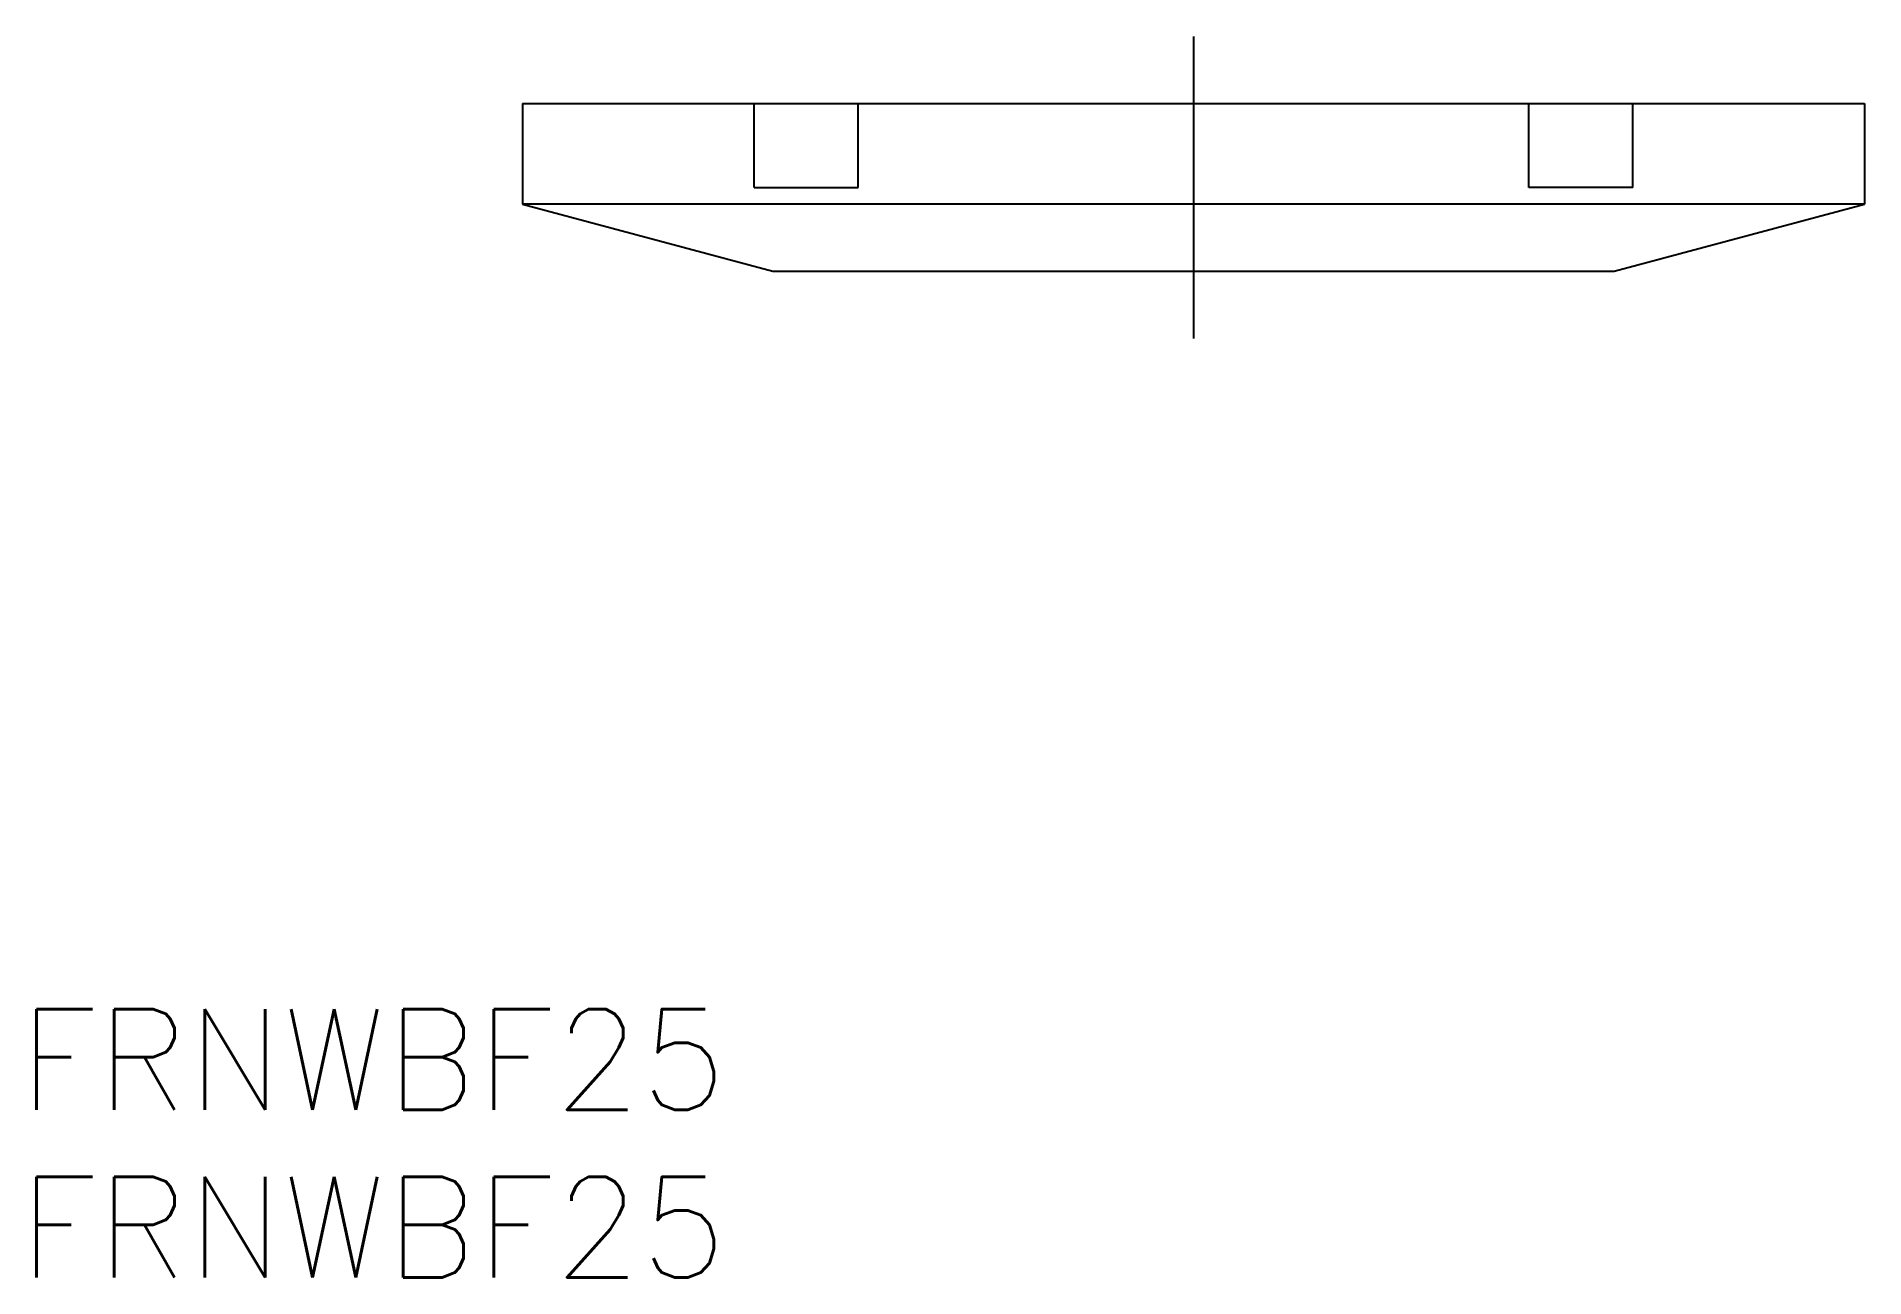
# Model space of a CAD drawing. Extents: x -34.5 to 20, y -35 to 2.
import ezdxf

# ---------------------------------------------------------------- set-up
doc = ezdxf.new("R2010")
doc.units = 0
doc.linetypes.add('CENTER', pattern=[50.8, 31.75, -6.35, 6.35, -6.35])
doc.linetypes.add('DASHED', pattern=[19.05, 12.7, -6.35])
doc.layers.get('0').update_dxf_attribs({"linetype": 'CONTINUOUS'})
doc.layers.add('CENTER', color=1, linetype='CENTER')
doc.styles.get("Standard").update_dxf_attribs({"font": 'txt.shx', "height": 3, "bigfont": 'bigfont.shx'})

msp = doc.modelspace()

# ---------------------------------------------------------------- linework, layer by layer
at = {"color": 7, "linetype": 'CONTINUOUS'}
for p, q in [((-20, 0), (20, 0)), ((-20, 0), (-20, -3)), ((20, 0), (20, -3)), ((20, -3), (-20, -3)), ((-20, -3), (-12.536, -5)), ((12.536, -5), (20, -3)), ((-12.536, -5), (12.536, -5))]:
    msp.add_line(p, q, dxfattribs=at)
at = {"color": 3, "linetype": 'DASHED'}
for p, q in [((-13.1, -2.5), (-13.1, 0)), ((-10, -2.5), (-10, 0)), ((10, -2.5), (10, 0)), ((13.1, -2.5), (13.1, 0)), ((-13.1, -2.5), (-10, -2.5)), ((13.1, -2.5), (10, -2.5))]:
    msp.add_line(p, q, dxfattribs=at)
at = {"layer": 'CENTER', "color": 1, "linetype": 'CENTER'}
msp.add_line((0, 2), (0, -7), dxfattribs=at)

# ---------------------------------------------------------------- texts
at = {"color": 7, "linetype": 'CONTINUOUS'}
for p in [(-35, -30), (-35, -35)]:
    msp.add_text('FRNWBF25', height=3, dxfattribs=at).set_placement(p)

doc.saveas('drawing.dxf')
